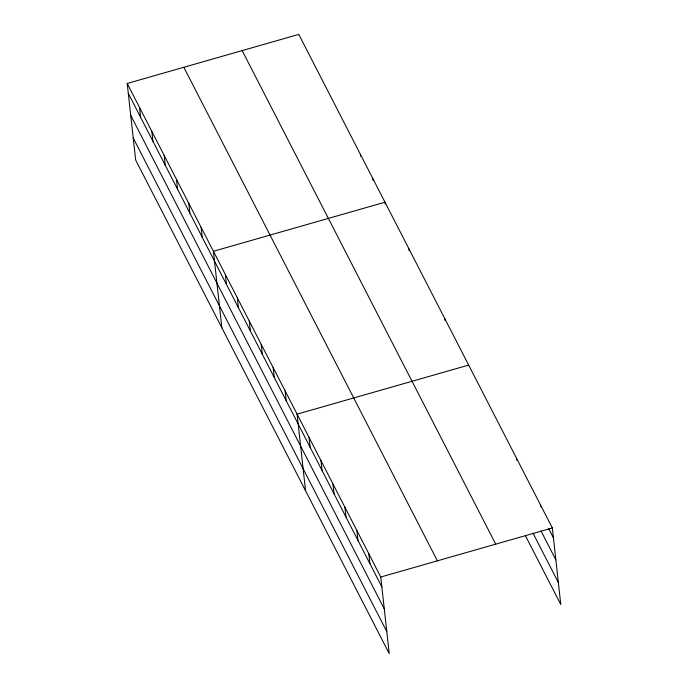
<?xml version="1.0" encoding="UTF-8"?>
<svg xmlns="http://www.w3.org/2000/svg" width="688" height="688" viewBox="0 0 688 688"><rect width="100%" height="100%" fill="white"/><g stroke="black" fill="none" stroke-linecap="round" stroke-linejoin="round"><path stroke-width="1.03" d="M127.211 83.472L380.765 577.026L389.219 653.6L135.665 160.037L127.211 83.472L298.781 34.4L552.335 527.963L560.789 604.528L525.408 535.66M468.666 365.087L297.096 414.15L305.549 490.725M380.765 577.026L552.335 527.963M548.646 528.53L553.427 537.835M541.035 530.998L555.852 559.843M533.019 533.191L558.355 582.521M242.159 50.594L495.721 544.156M183.834 67.278L437.387 560.832M128.303 93.344L381.857 586.907M130.729 115.36L384.282 608.914M133.231 138.03L386.794 631.593M540.381 504.691L540.596 506.669M516.473 458.156L516.697 460.134M444.758 318.553L444.973 320.522M408.896 248.746L409.111 250.724M385.211 204.19L384.988 202.212L213.418 251.283L221.871 327.849M372.672 178.235L372.887 180.213M360.357 154.267L360.572 156.236M368.811 553.763L369.903 563.635M356.857 530.491L357.949 540.372M344.903 507.228L345.995 517.101M332.949 483.956L334.041 493.838M321.004 460.693L322.087 470.566M309.05 437.422L310.133 447.303M285.142 390.887L286.234 400.769M273.188 367.616L274.28 377.497M261.234 344.353L262.326 354.225M249.28 321.081L250.372 330.962M237.326 297.818L238.418 307.691M225.372 274.546L226.464 284.428M201.102 227.307L202.195 237.188M188.787 203.33L189.879 213.211M176.472 179.362L177.564 189.243M164.157 155.385L165.249 165.266M151.842 131.417L152.934 141.298M139.526 107.44L140.619 117.321"/></g></svg>
